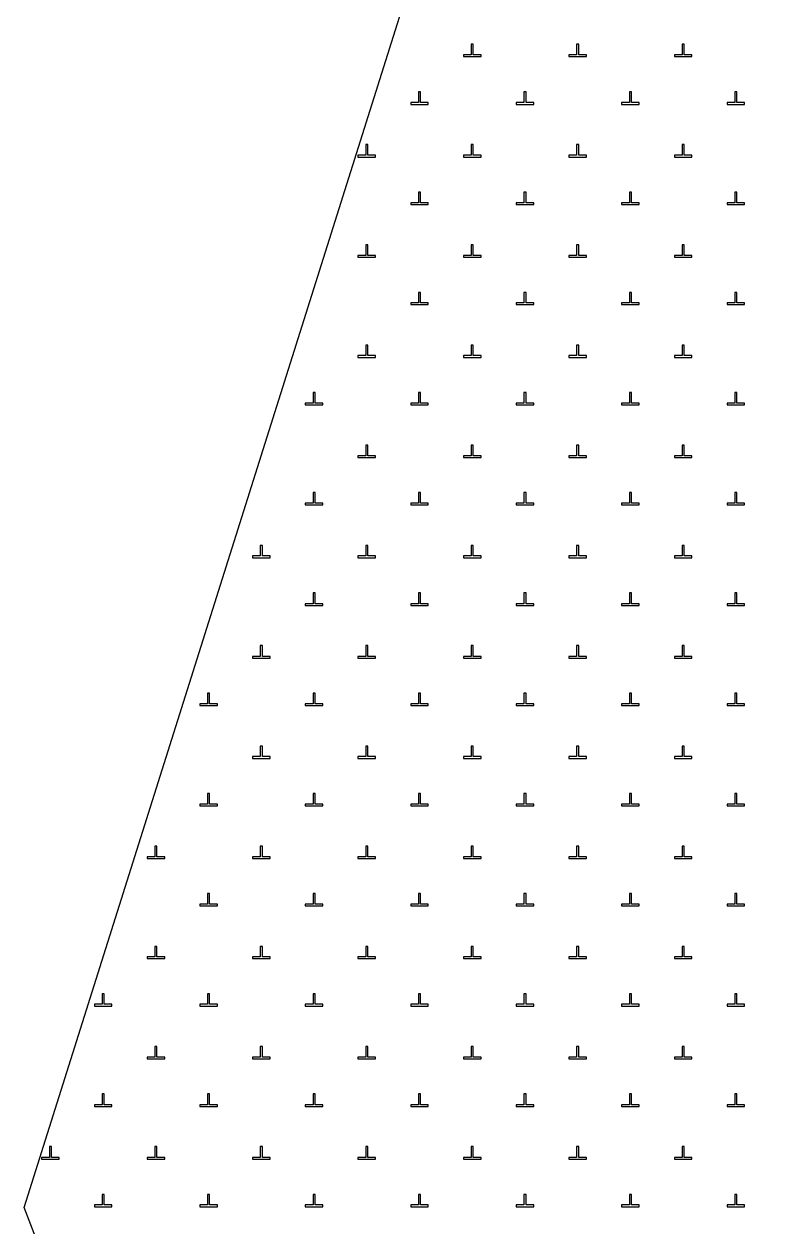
# Model space of a CAD drawing. Extents: x 550890 to 551618, y 1839259 to 1840146.
# Drawn here: x 551364.14 to 551385.22, y 1840040.93 to 1840075.16 of the extents above; entities that cross this region are included whole.
import ezdxf

# ---------------------------------------------------------------- set-up
doc = ezdxf.new("R2010")
doc.units = 0
doc.layers.add('Level 10', color=7, linetype='Continuous')
doc.layers.add('Level 19', color=7, linetype='Continuous')

msp = doc.modelspace()

# ---------------------------------------------------------------- linework, layer by layer
at = {"layer": 'Level 10'}
msp.add_lwpolyline([(551419.93, 1839941.82), (551449.31, 1839963.25), (551424.53, 1839996.55), (551383.5, 1839991.13), (551380.09, 1840000), (551364.14, 1840041.48), (551375.37, 1840077.11), (551380.41, 1840102.63)], dxfattribs=at)
at = {"layer": 'Level 19'}
for p, q in [((551376.92, 1840074.58), (551376.86, 1840074.58)), ((551376.86, 1840074.58), (551376.86, 1840074.28)), ((551376.92, 1840074.28), (551376.92, 1840074.58)), ((551379.92, 1840074.58), (551379.86, 1840074.58)), ((551379.86, 1840074.58), (551379.86, 1840074.28)), ((551379.92, 1840074.28), (551379.92, 1840074.58)), ((551382.92, 1840074.58), (551382.86, 1840074.58)), ((551382.86, 1840074.58), (551382.86, 1840074.28)), ((551382.92, 1840074.28), (551382.92, 1840074.58)), ((551376.86, 1840074.28), (551376.64, 1840074.28)), ((551376.64, 1840074.28), (551376.64, 1840074.23)), ((551376.64, 1840074.23), (551377.14, 1840074.23)), ((551377.14, 1840074.28), (551376.92, 1840074.28)), ((551377.14, 1840074.23), (551377.14, 1840074.28)), ((551379.86, 1840074.28), (551379.64, 1840074.28)), ((551379.64, 1840074.28), (551379.64, 1840074.23)), ((551379.64, 1840074.23), (551380.14, 1840074.23)), ((551380.14, 1840074.28), (551379.92, 1840074.28)), ((551380.14, 1840074.23), (551380.14, 1840074.28)), ((551382.86, 1840074.28), (551382.64, 1840074.28)), ((551382.64, 1840074.28), (551382.64, 1840074.23)), ((551382.64, 1840074.23), (551383.14, 1840074.23)), ((551383.14, 1840074.28), (551382.92, 1840074.28)), ((551383.14, 1840074.23), (551383.14, 1840074.28)), ((551375.42, 1840073.23), (551375.36, 1840073.23)), ((551375.36, 1840073.23), (551375.36, 1840072.92)), ((551375.42, 1840072.92), (551375.42, 1840073.23)), ((551378.42, 1840073.23), (551378.36, 1840073.23)), ((551378.36, 1840073.23), (551378.36, 1840072.92)), ((551378.42, 1840072.92), (551378.42, 1840073.23)), ((551381.42, 1840073.23), (551381.36, 1840073.23)), ((551381.36, 1840073.23), (551381.36, 1840072.92)), ((551381.42, 1840072.92), (551381.42, 1840073.23)), ((551384.42, 1840073.23), (551384.36, 1840073.23)), ((551384.36, 1840073.23), (551384.36, 1840072.92)), ((551384.42, 1840072.92), (551384.42, 1840073.23)), ((551375.36, 1840072.92), (551375.14, 1840072.92)), ((551375.14, 1840072.92), (551375.14, 1840072.87)), ((551375.14, 1840072.87), (551375.64, 1840072.87)), ((551375.64, 1840072.92), (551375.42, 1840072.92)), ((551375.64, 1840072.87), (551375.64, 1840072.92)), ((551378.36, 1840072.92), (551378.14, 1840072.92)), ((551378.14, 1840072.92), (551378.14, 1840072.87)), ((551378.14, 1840072.87), (551378.64, 1840072.87)), ((551378.64, 1840072.92), (551378.42, 1840072.92)), ((551378.64, 1840072.87), (551378.64, 1840072.92)), ((551381.36, 1840072.92), (551381.14, 1840072.92)), ((551381.14, 1840072.92), (551381.14, 1840072.87)), ((551381.14, 1840072.87), (551381.64, 1840072.87)), ((551381.64, 1840072.92), (551381.42, 1840072.92)), ((551381.64, 1840072.87), (551381.64, 1840072.92)), ((551384.36, 1840072.92), (551384.14, 1840072.92)), ((551384.14, 1840072.92), (551384.14, 1840072.87)), ((551384.14, 1840072.87), (551384.64, 1840072.87)), ((551384.64, 1840072.92), (551384.42, 1840072.92)), ((551384.64, 1840072.87), (551384.64, 1840072.92)), ((551373.92, 1840071.73), (551373.86, 1840071.73)), ((551373.86, 1840071.73), (551373.86, 1840071.42)), ((551373.92, 1840071.42), (551373.92, 1840071.73)), ((551376.92, 1840071.73), (551376.86, 1840071.73)), ((551376.86, 1840071.73), (551376.86, 1840071.42)), ((551376.92, 1840071.42), (551376.92, 1840071.73)), ((551379.92, 1840071.73), (551379.86, 1840071.73)), ((551379.86, 1840071.73), (551379.86, 1840071.42)), ((551379.92, 1840071.42), (551379.92, 1840071.73)), ((551382.92, 1840071.73), (551382.86, 1840071.73)), ((551382.86, 1840071.73), (551382.86, 1840071.42)), ((551382.92, 1840071.42), (551382.92, 1840071.73)), ((551373.86, 1840071.42), (551373.64, 1840071.42)), ((551373.64, 1840071.42), (551373.64, 1840071.37)), ((551373.64, 1840071.37), (551374.14, 1840071.37)), ((551374.14, 1840071.42), (551373.92, 1840071.42)), ((551374.14, 1840071.37), (551374.14, 1840071.42)), ((551376.86, 1840071.42), (551376.64, 1840071.42)), ((551376.64, 1840071.42), (551376.64, 1840071.37)), ((551376.64, 1840071.37), (551377.14, 1840071.37)), ((551377.14, 1840071.42), (551376.92, 1840071.42)), ((551377.14, 1840071.37), (551377.14, 1840071.42)), ((551379.86, 1840071.42), (551379.64, 1840071.42)), ((551379.64, 1840071.42), (551379.64, 1840071.37)), ((551379.64, 1840071.37), (551380.14, 1840071.37)), ((551380.14, 1840071.42), (551379.92, 1840071.42)), ((551380.14, 1840071.37), (551380.14, 1840071.42)), ((551382.86, 1840071.42), (551382.64, 1840071.42)), ((551382.64, 1840071.42), (551382.64, 1840071.37)), ((551382.64, 1840071.37), (551383.14, 1840071.37)), ((551383.14, 1840071.42), (551382.92, 1840071.42)), ((551383.14, 1840071.37), (551383.14, 1840071.42)), ((551375.42, 1840070.37), (551375.36, 1840070.37)), ((551375.36, 1840070.37), (551375.36, 1840070.07)), ((551375.42, 1840070.07), (551375.42, 1840070.37)), ((551378.42, 1840070.37), (551378.36, 1840070.37)), ((551378.36, 1840070.37), (551378.36, 1840070.07)), ((551378.42, 1840070.07), (551378.42, 1840070.37)), ((551381.42, 1840070.37), (551381.36, 1840070.37)), ((551381.36, 1840070.37), (551381.36, 1840070.07)), ((551381.42, 1840070.07), (551381.42, 1840070.37)), ((551384.42, 1840070.37), (551384.36, 1840070.37)), ((551384.36, 1840070.37), (551384.36, 1840070.07)), ((551384.42, 1840070.07), (551384.42, 1840070.37)), ((551375.36, 1840070.07), (551375.14, 1840070.07)), ((551375.14, 1840070.07), (551375.14, 1840070.02)), ((551375.14, 1840070.02), (551375.64, 1840070.02)), ((551375.64, 1840070.07), (551375.42, 1840070.07)), ((551375.64, 1840070.02), (551375.64, 1840070.07)), ((551378.36, 1840070.07), (551378.14, 1840070.07)), ((551378.14, 1840070.07), (551378.14, 1840070.02)), ((551378.14, 1840070.02), (551378.64, 1840070.02)), ((551378.64, 1840070.07), (551378.42, 1840070.07)), ((551378.64, 1840070.02), (551378.64, 1840070.07)), ((551381.36, 1840070.07), (551381.14, 1840070.07)), ((551381.14, 1840070.07), (551381.14, 1840070.02)), ((551381.14, 1840070.02), (551381.64, 1840070.02)), ((551381.64, 1840070.07), (551381.42, 1840070.07)), ((551381.64, 1840070.02), (551381.64, 1840070.07)), ((551384.36, 1840070.07), (551384.14, 1840070.07)), ((551384.14, 1840070.07), (551384.14, 1840070.02)), ((551384.14, 1840070.02), (551384.64, 1840070.02)), ((551384.64, 1840070.07), (551384.42, 1840070.07)), ((551384.64, 1840070.02), (551384.64, 1840070.07)), ((551373.86, 1840068.57), (551373.64, 1840068.57)), ((551373.64, 1840068.57), (551373.64, 1840068.52)), ((551373.92, 1840068.87), (551373.86, 1840068.87)), ((551373.86, 1840068.87), (551373.86, 1840068.57)), ((551373.92, 1840068.57), (551373.92, 1840068.87)), ((551374.14, 1840068.57), (551373.92, 1840068.57)), ((551374.14, 1840068.52), (551374.14, 1840068.57)), ((551376.86, 1840068.57), (551376.64, 1840068.57)), ((551376.64, 1840068.57), (551376.64, 1840068.52)), ((551376.92, 1840068.87), (551376.86, 1840068.87)), ((551376.86, 1840068.87), (551376.86, 1840068.57)), ((551376.92, 1840068.57), (551376.92, 1840068.87)), ((551377.14, 1840068.57), (551376.92, 1840068.57)), ((551377.14, 1840068.52), (551377.14, 1840068.57)), ((551379.86, 1840068.57), (551379.64, 1840068.57)), ((551379.64, 1840068.57), (551379.64, 1840068.52)), ((551379.92, 1840068.87), (551379.86, 1840068.87)), ((551379.86, 1840068.87), (551379.86, 1840068.57)), ((551379.92, 1840068.57), (551379.92, 1840068.87)), ((551380.14, 1840068.57), (551379.92, 1840068.57)), ((551380.14, 1840068.52), (551380.14, 1840068.57)), ((551382.86, 1840068.57), (551382.64, 1840068.57)), ((551382.64, 1840068.57), (551382.64, 1840068.52)), ((551382.92, 1840068.87), (551382.86, 1840068.87)), ((551382.86, 1840068.87), (551382.86, 1840068.57)), ((551382.92, 1840068.57), (551382.92, 1840068.87)), ((551383.14, 1840068.57), (551382.92, 1840068.57)), ((551383.14, 1840068.52), (551383.14, 1840068.57)), ((551373.64, 1840068.52), (551374.14, 1840068.52)), ((551376.64, 1840068.52), (551377.14, 1840068.52)), ((551379.64, 1840068.52), (551380.14, 1840068.52)), ((551382.64, 1840068.52), (551383.14, 1840068.52)), ((551375.36, 1840067.22), (551375.14, 1840067.22)), ((551375.14, 1840067.22), (551375.14, 1840067.17)), ((551375.42, 1840067.52), (551375.36, 1840067.52)), ((551375.36, 1840067.52), (551375.36, 1840067.22)), ((551375.42, 1840067.22), (551375.42, 1840067.52)), ((551375.64, 1840067.22), (551375.42, 1840067.22)), ((551375.64, 1840067.17), (551375.64, 1840067.22)), ((551378.36, 1840067.22), (551378.14, 1840067.22)), ((551378.14, 1840067.22), (551378.14, 1840067.17)), ((551378.42, 1840067.52), (551378.36, 1840067.52)), ((551378.36, 1840067.52), (551378.36, 1840067.22)), ((551378.42, 1840067.22), (551378.42, 1840067.52)), ((551378.64, 1840067.22), (551378.42, 1840067.22)), ((551378.64, 1840067.17), (551378.64, 1840067.22)), ((551381.36, 1840067.22), (551381.14, 1840067.22)), ((551381.14, 1840067.22), (551381.14, 1840067.17)), ((551381.42, 1840067.52), (551381.36, 1840067.52)), ((551381.36, 1840067.52), (551381.36, 1840067.22)), ((551381.42, 1840067.22), (551381.42, 1840067.52)), ((551381.64, 1840067.22), (551381.42, 1840067.22)), ((551381.64, 1840067.17), (551381.64, 1840067.22)), ((551384.36, 1840067.22), (551384.14, 1840067.22)), ((551384.14, 1840067.22), (551384.14, 1840067.17)), ((551384.42, 1840067.52), (551384.36, 1840067.52)), ((551384.36, 1840067.52), (551384.36, 1840067.22)), ((551384.42, 1840067.22), (551384.42, 1840067.52)), ((551384.64, 1840067.22), (551384.42, 1840067.22)), ((551384.64, 1840067.17), (551384.64, 1840067.22)), ((551375.14, 1840067.17), (551375.64, 1840067.17)), ((551378.14, 1840067.17), (551378.64, 1840067.17)), ((551381.14, 1840067.17), (551381.64, 1840067.17)), ((551384.14, 1840067.17), (551384.64, 1840067.17)), ((551373.92, 1840066.02), (551373.86, 1840066.02)), ((551373.86, 1840066.02), (551373.86, 1840065.72)), ((551373.92, 1840065.72), (551373.92, 1840066.02)), ((551376.92, 1840066.02), (551376.86, 1840066.02)), ((551376.86, 1840066.02), (551376.86, 1840065.72)), ((551376.92, 1840065.72), (551376.92, 1840066.02)), ((551379.92, 1840066.02), (551379.86, 1840066.02)), ((551379.86, 1840066.02), (551379.86, 1840065.72)), ((551379.92, 1840065.72), (551379.92, 1840066.02)), ((551382.92, 1840066.02), (551382.86, 1840066.02)), ((551382.86, 1840066.02), (551382.86, 1840065.72)), ((551382.92, 1840065.72), (551382.92, 1840066.02)), ((551373.86, 1840065.72), (551373.64, 1840065.72)), ((551373.64, 1840065.72), (551373.64, 1840065.67)), ((551373.64, 1840065.67), (551374.14, 1840065.67)), ((551374.14, 1840065.72), (551373.92, 1840065.72)), ((551374.14, 1840065.67), (551374.14, 1840065.72)), ((551376.86, 1840065.72), (551376.64, 1840065.72)), ((551376.64, 1840065.72), (551376.64, 1840065.67)), ((551376.64, 1840065.67), (551377.14, 1840065.67)), ((551377.14, 1840065.72), (551376.92, 1840065.72)), ((551377.14, 1840065.67), (551377.14, 1840065.72)), ((551379.86, 1840065.72), (551379.64, 1840065.72)), ((551379.64, 1840065.72), (551379.64, 1840065.67)), ((551379.64, 1840065.67), (551380.14, 1840065.67)), ((551380.14, 1840065.72), (551379.92, 1840065.72)), ((551380.14, 1840065.67), (551380.14, 1840065.72)), ((551382.86, 1840065.72), (551382.64, 1840065.72)), ((551382.64, 1840065.72), (551382.64, 1840065.67)), ((551382.64, 1840065.67), (551383.14, 1840065.67)), ((551383.14, 1840065.72), (551382.92, 1840065.72)), ((551383.14, 1840065.67), (551383.14, 1840065.72)), ((551372.42, 1840064.67), (551372.36, 1840064.67)), ((551372.36, 1840064.67), (551372.36, 1840064.37)), ((551372.42, 1840064.37), (551372.42, 1840064.67)), ((551375.42, 1840064.67), (551375.36, 1840064.67)), ((551375.36, 1840064.67), (551375.36, 1840064.37)), ((551375.42, 1840064.37), (551375.42, 1840064.67)), ((551378.42, 1840064.67), (551378.36, 1840064.67)), ((551378.36, 1840064.67), (551378.36, 1840064.37)), ((551378.42, 1840064.37), (551378.42, 1840064.67)), ((551381.42, 1840064.67), (551381.36, 1840064.67)), ((551381.36, 1840064.67), (551381.36, 1840064.37)), ((551381.42, 1840064.37), (551381.42, 1840064.67)), ((551384.42, 1840064.67), (551384.36, 1840064.67)), ((551384.36, 1840064.67), (551384.36, 1840064.37)), ((551384.42, 1840064.37), (551384.42, 1840064.67)), ((551372.36, 1840064.37), (551372.14, 1840064.37)), ((551372.14, 1840064.37), (551372.14, 1840064.32)), ((551372.14, 1840064.32), (551372.64, 1840064.32)), ((551372.64, 1840064.37), (551372.42, 1840064.37)), ((551372.64, 1840064.32), (551372.64, 1840064.37)), ((551375.36, 1840064.37), (551375.14, 1840064.37)), ((551375.14, 1840064.37), (551375.14, 1840064.32)), ((551375.14, 1840064.32), (551375.64, 1840064.32)), ((551375.64, 1840064.37), (551375.42, 1840064.37)), ((551375.64, 1840064.32), (551375.64, 1840064.37)), ((551378.36, 1840064.37), (551378.14, 1840064.37)), ((551378.14, 1840064.37), (551378.14, 1840064.32)), ((551378.14, 1840064.32), (551378.64, 1840064.32)), ((551378.64, 1840064.37), (551378.42, 1840064.37)), ((551378.64, 1840064.32), (551378.64, 1840064.37)), ((551381.36, 1840064.37), (551381.14, 1840064.37)), ((551381.14, 1840064.37), (551381.14, 1840064.32)), ((551381.14, 1840064.32), (551381.64, 1840064.32)), ((551381.64, 1840064.37), (551381.42, 1840064.37)), ((551381.64, 1840064.32), (551381.64, 1840064.37)), ((551384.36, 1840064.37), (551384.14, 1840064.37)), ((551384.14, 1840064.37), (551384.14, 1840064.32)), ((551384.14, 1840064.32), (551384.64, 1840064.32)), ((551384.64, 1840064.37), (551384.42, 1840064.37)), ((551384.64, 1840064.32), (551384.64, 1840064.37)), ((551373.92, 1840063.17), (551373.86, 1840063.17)), ((551373.86, 1840063.17), (551373.86, 1840062.87)), ((551373.92, 1840062.87), (551373.92, 1840063.17)), ((551376.92, 1840063.17), (551376.86, 1840063.17)), ((551376.86, 1840063.17), (551376.86, 1840062.87)), ((551376.92, 1840062.87), (551376.92, 1840063.17)), ((551379.92, 1840063.17), (551379.86, 1840063.17)), ((551379.86, 1840063.17), (551379.86, 1840062.87)), ((551379.92, 1840062.87), (551379.92, 1840063.17)), ((551382.92, 1840063.17), (551382.86, 1840063.17)), ((551382.86, 1840063.17), (551382.86, 1840062.87)), ((551382.92, 1840062.87), (551382.92, 1840063.17)), ((551373.86, 1840062.87), (551373.64, 1840062.87)), ((551373.64, 1840062.87), (551373.64, 1840062.82)), ((551373.64, 1840062.82), (551374.14, 1840062.82)), ((551374.14, 1840062.87), (551373.92, 1840062.87)), ((551374.14, 1840062.82), (551374.14, 1840062.87)), ((551376.86, 1840062.87), (551376.64, 1840062.87)), ((551376.64, 1840062.87), (551376.64, 1840062.82)), ((551376.64, 1840062.82), (551377.14, 1840062.82)), ((551377.14, 1840062.87), (551376.92, 1840062.87)), ((551377.14, 1840062.82), (551377.14, 1840062.87)), ((551379.86, 1840062.87), (551379.64, 1840062.87)), ((551379.64, 1840062.87), (551379.64, 1840062.82)), ((551379.64, 1840062.82), (551380.14, 1840062.82)), ((551380.14, 1840062.87), (551379.92, 1840062.87)), ((551380.14, 1840062.82), (551380.14, 1840062.87)), ((551382.86, 1840062.87), (551382.64, 1840062.87)), ((551382.64, 1840062.87), (551382.64, 1840062.82)), ((551382.64, 1840062.82), (551383.14, 1840062.82)), ((551383.14, 1840062.87), (551382.92, 1840062.87)), ((551383.14, 1840062.82), (551383.14, 1840062.87)), ((551372.42, 1840061.82), (551372.36, 1840061.82)), ((551372.36, 1840061.82), (551372.36, 1840061.52)), ((551372.42, 1840061.52), (551372.42, 1840061.82)), ((551375.42, 1840061.82), (551375.36, 1840061.82)), ((551375.36, 1840061.82), (551375.36, 1840061.52)), ((551375.42, 1840061.52), (551375.42, 1840061.82)), ((551378.42, 1840061.82), (551378.36, 1840061.82)), ((551378.36, 1840061.82), (551378.36, 1840061.52)), ((551378.42, 1840061.52), (551378.42, 1840061.82)), ((551381.42, 1840061.82), (551381.36, 1840061.82)), ((551381.36, 1840061.82), (551381.36, 1840061.52)), ((551381.42, 1840061.52), (551381.42, 1840061.82)), ((551384.42, 1840061.82), (551384.36, 1840061.82)), ((551384.36, 1840061.82), (551384.36, 1840061.52)), ((551384.42, 1840061.52), (551384.42, 1840061.82)), ((551372.36, 1840061.52), (551372.14, 1840061.52)), ((551372.14, 1840061.52), (551372.14, 1840061.47)), ((551372.14, 1840061.47), (551372.64, 1840061.47)), ((551372.64, 1840061.52), (551372.42, 1840061.52)), ((551372.64, 1840061.47), (551372.64, 1840061.52)), ((551375.36, 1840061.52), (551375.14, 1840061.52)), ((551375.14, 1840061.52), (551375.14, 1840061.47)), ((551375.14, 1840061.47), (551375.64, 1840061.47)), ((551375.64, 1840061.52), (551375.42, 1840061.52)), ((551375.64, 1840061.47), (551375.64, 1840061.52)), ((551378.36, 1840061.52), (551378.14, 1840061.52)), ((551378.14, 1840061.52), (551378.14, 1840061.47)), ((551378.14, 1840061.47), (551378.64, 1840061.47)), ((551378.64, 1840061.52), (551378.42, 1840061.52)), ((551378.64, 1840061.47), (551378.64, 1840061.52)), ((551381.36, 1840061.52), (551381.14, 1840061.52)), ((551381.14, 1840061.52), (551381.14, 1840061.47)), ((551381.14, 1840061.47), (551381.64, 1840061.47)), ((551381.64, 1840061.52), (551381.42, 1840061.52)), ((551381.64, 1840061.47), (551381.64, 1840061.52)), ((551384.36, 1840061.52), (551384.14, 1840061.52)), ((551384.14, 1840061.52), (551384.14, 1840061.47)), ((551384.14, 1840061.47), (551384.64, 1840061.47)), ((551384.64, 1840061.52), (551384.42, 1840061.52)), ((551384.64, 1840061.47), (551384.64, 1840061.52)), ((551370.86, 1840060.02), (551370.64, 1840060.02)), ((551370.64, 1840060.02), (551370.64, 1840059.97)), ((551370.92, 1840060.32), (551370.86, 1840060.32)), ((551370.86, 1840060.32), (551370.86, 1840060.02)), ((551370.92, 1840060.02), (551370.92, 1840060.32)), ((551371.14, 1840060.02), (551370.92, 1840060.02)), ((551371.14, 1840059.97), (551371.14, 1840060.02)), ((551373.86, 1840060.02), (551373.64, 1840060.02)), ((551373.64, 1840060.02), (551373.64, 1840059.97)), ((551373.92, 1840060.32), (551373.86, 1840060.32)), ((551373.86, 1840060.32), (551373.86, 1840060.02)), ((551373.92, 1840060.02), (551373.92, 1840060.32)), ((551374.14, 1840060.02), (551373.92, 1840060.02)), ((551374.14, 1840059.97), (551374.14, 1840060.02)), ((551376.86, 1840060.02), (551376.64, 1840060.02)), ((551376.64, 1840060.02), (551376.64, 1840059.97)), ((551376.92, 1840060.32), (551376.86, 1840060.32)), ((551376.86, 1840060.32), (551376.86, 1840060.02)), ((551376.92, 1840060.02), (551376.92, 1840060.32)), ((551377.14, 1840060.02), (551376.92, 1840060.02)), ((551377.14, 1840059.97), (551377.14, 1840060.02)), ((551379.86, 1840060.02), (551379.64, 1840060.02)), ((551379.64, 1840060.02), (551379.64, 1840059.97)), ((551379.92, 1840060.32), (551379.86, 1840060.32)), ((551379.86, 1840060.32), (551379.86, 1840060.02)), ((551379.92, 1840060.02), (551379.92, 1840060.32)), ((551380.14, 1840060.02), (551379.92, 1840060.02)), ((551380.14, 1840059.97), (551380.14, 1840060.02)), ((551382.86, 1840060.02), (551382.64, 1840060.02)), ((551382.64, 1840060.02), (551382.64, 1840059.97)), ((551382.92, 1840060.32), (551382.86, 1840060.32)), ((551382.86, 1840060.32), (551382.86, 1840060.02)), ((551382.92, 1840060.02), (551382.92, 1840060.32)), ((551383.14, 1840060.02), (551382.92, 1840060.02)), ((551383.14, 1840059.97), (551383.14, 1840060.02)), ((551370.64, 1840059.97), (551371.14, 1840059.97)), ((551373.64, 1840059.97), (551374.14, 1840059.97)), ((551376.64, 1840059.97), (551377.14, 1840059.97)), ((551379.64, 1840059.97), (551380.14, 1840059.97)), ((551382.64, 1840059.97), (551383.14, 1840059.97)), ((551372.36, 1840058.66), (551372.14, 1840058.66)), ((551372.14, 1840058.66), (551372.14, 1840058.61)), ((551372.42, 1840058.97), (551372.36, 1840058.97)), ((551372.36, 1840058.97), (551372.36, 1840058.66)), ((551372.42, 1840058.66), (551372.42, 1840058.97)), ((551372.64, 1840058.66), (551372.42, 1840058.66)), ((551372.64, 1840058.61), (551372.64, 1840058.66)), ((551375.36, 1840058.66), (551375.14, 1840058.66)), ((551375.14, 1840058.66), (551375.14, 1840058.61)), ((551375.42, 1840058.97), (551375.36, 1840058.97)), ((551375.36, 1840058.97), (551375.36, 1840058.66)), ((551375.42, 1840058.66), (551375.42, 1840058.97)), ((551375.64, 1840058.66), (551375.42, 1840058.66)), ((551375.64, 1840058.61), (551375.64, 1840058.66)), ((551378.36, 1840058.66), (551378.14, 1840058.66)), ((551378.14, 1840058.66), (551378.14, 1840058.61)), ((551378.42, 1840058.97), (551378.36, 1840058.97)), ((551378.36, 1840058.97), (551378.36, 1840058.66)), ((551378.42, 1840058.66), (551378.42, 1840058.97)), ((551378.64, 1840058.66), (551378.42, 1840058.66)), ((551378.64, 1840058.61), (551378.64, 1840058.66)), ((551381.36, 1840058.66), (551381.14, 1840058.66)), ((551381.14, 1840058.66), (551381.14, 1840058.61)), ((551381.42, 1840058.97), (551381.36, 1840058.97)), ((551381.36, 1840058.97), (551381.36, 1840058.66)), ((551381.42, 1840058.66), (551381.42, 1840058.97)), ((551381.64, 1840058.66), (551381.42, 1840058.66)), ((551381.64, 1840058.61), (551381.64, 1840058.66)), ((551384.36, 1840058.66), (551384.14, 1840058.66)), ((551384.14, 1840058.66), (551384.14, 1840058.61)), ((551384.42, 1840058.97), (551384.36, 1840058.97)), ((551384.36, 1840058.97), (551384.36, 1840058.66)), ((551384.42, 1840058.66), (551384.42, 1840058.97)), ((551384.64, 1840058.66), (551384.42, 1840058.66)), ((551384.64, 1840058.61), (551384.64, 1840058.66)), ((551372.14, 1840058.61), (551372.64, 1840058.61)), ((551375.14, 1840058.61), (551375.64, 1840058.61)), ((551378.14, 1840058.61), (551378.64, 1840058.61)), ((551381.14, 1840058.61), (551381.64, 1840058.61)), ((551384.14, 1840058.61), (551384.64, 1840058.61)), ((551370.92, 1840057.47), (551370.86, 1840057.47)), ((551370.86, 1840057.47), (551370.86, 1840057.16)), ((551370.92, 1840057.16), (551370.92, 1840057.47)), ((551373.92, 1840057.47), (551373.86, 1840057.47)), ((551373.86, 1840057.47), (551373.86, 1840057.16)), ((551373.92, 1840057.16), (551373.92, 1840057.47)), ((551376.92, 1840057.47), (551376.86, 1840057.47)), ((551376.86, 1840057.47), (551376.86, 1840057.16)), ((551376.92, 1840057.16), (551376.92, 1840057.47)), ((551379.92, 1840057.47), (551379.86, 1840057.47)), ((551379.86, 1840057.47), (551379.86, 1840057.16)), ((551379.92, 1840057.16), (551379.92, 1840057.47)), ((551382.92, 1840057.47), (551382.86, 1840057.47)), ((551382.86, 1840057.47), (551382.86, 1840057.16)), ((551382.92, 1840057.16), (551382.92, 1840057.47)), ((551370.86, 1840057.16), (551370.64, 1840057.16)), ((551370.64, 1840057.16), (551370.64, 1840057.11)), ((551370.64, 1840057.11), (551371.14, 1840057.11)), ((551371.14, 1840057.16), (551370.92, 1840057.16)), ((551371.14, 1840057.11), (551371.14, 1840057.16)), ((551373.86, 1840057.16), (551373.64, 1840057.16)), ((551373.64, 1840057.16), (551373.64, 1840057.11)), ((551373.64, 1840057.11), (551374.14, 1840057.11)), ((551374.14, 1840057.16), (551373.92, 1840057.16)), ((551374.14, 1840057.11), (551374.14, 1840057.16)), ((551376.86, 1840057.16), (551376.64, 1840057.16)), ((551376.64, 1840057.16), (551376.64, 1840057.11)), ((551376.64, 1840057.11), (551377.14, 1840057.11)), ((551377.14, 1840057.16), (551376.92, 1840057.16)), ((551377.14, 1840057.11), (551377.14, 1840057.16)), ((551379.86, 1840057.16), (551379.64, 1840057.16)), ((551379.64, 1840057.16), (551379.64, 1840057.11)), ((551379.64, 1840057.11), (551380.14, 1840057.11)), ((551380.14, 1840057.16), (551379.92, 1840057.16)), ((551380.14, 1840057.11), (551380.14, 1840057.16)), ((551382.86, 1840057.16), (551382.64, 1840057.16)), ((551382.64, 1840057.16), (551382.64, 1840057.11)), ((551382.64, 1840057.11), (551383.14, 1840057.11)), ((551383.14, 1840057.16), (551382.92, 1840057.16)), ((551383.14, 1840057.11), (551383.14, 1840057.16)), ((551369.42, 1840056.11), (551369.36, 1840056.11)), ((551369.36, 1840056.11), (551369.36, 1840055.81)), ((551369.42, 1840055.81), (551369.42, 1840056.11)), ((551372.42, 1840056.11), (551372.36, 1840056.11)), ((551372.36, 1840056.11), (551372.36, 1840055.81)), ((551372.42, 1840055.81), (551372.42, 1840056.11)), ((551375.42, 1840056.11), (551375.36, 1840056.11)), ((551375.36, 1840056.11), (551375.36, 1840055.81)), ((551375.42, 1840055.81), (551375.42, 1840056.11)), ((551378.42, 1840056.11), (551378.36, 1840056.11)), ((551378.36, 1840056.11), (551378.36, 1840055.81)), ((551378.42, 1840055.81), (551378.42, 1840056.11)), ((551381.42, 1840056.11), (551381.36, 1840056.11)), ((551381.36, 1840056.11), (551381.36, 1840055.81)), ((551381.42, 1840055.81), (551381.42, 1840056.11)), ((551384.42, 1840056.11), (551384.36, 1840056.11)), ((551384.36, 1840056.11), (551384.36, 1840055.81)), ((551384.42, 1840055.81), (551384.42, 1840056.11)), ((551369.36, 1840055.81), (551369.14, 1840055.81)), ((551369.14, 1840055.81), (551369.14, 1840055.76)), ((551369.14, 1840055.76), (551369.64, 1840055.76)), ((551369.64, 1840055.81), (551369.42, 1840055.81)), ((551369.64, 1840055.76), (551369.64, 1840055.81)), ((551372.36, 1840055.81), (551372.14, 1840055.81)), ((551372.14, 1840055.81), (551372.14, 1840055.76)), ((551372.14, 1840055.76), (551372.64, 1840055.76)), ((551372.64, 1840055.81), (551372.42, 1840055.81)), ((551372.64, 1840055.76), (551372.64, 1840055.81)), ((551375.36, 1840055.81), (551375.14, 1840055.81)), ((551375.14, 1840055.81), (551375.14, 1840055.76)), ((551375.14, 1840055.76), (551375.64, 1840055.76)), ((551375.64, 1840055.81), (551375.42, 1840055.81)), ((551375.64, 1840055.76), (551375.64, 1840055.81)), ((551378.36, 1840055.81), (551378.14, 1840055.81)), ((551378.14, 1840055.81), (551378.14, 1840055.76)), ((551378.14, 1840055.76), (551378.64, 1840055.76)), ((551378.64, 1840055.81), (551378.42, 1840055.81)), ((551378.64, 1840055.76), (551378.64, 1840055.81)), ((551381.36, 1840055.81), (551381.14, 1840055.81)), ((551381.14, 1840055.81), (551381.14, 1840055.76)), ((551381.14, 1840055.76), (551381.64, 1840055.76)), ((551381.64, 1840055.81), (551381.42, 1840055.81)), ((551381.64, 1840055.76), (551381.64, 1840055.81)), ((551384.36, 1840055.81), (551384.14, 1840055.81)), ((551384.14, 1840055.81), (551384.14, 1840055.76)), ((551384.14, 1840055.76), (551384.64, 1840055.76)), ((551384.64, 1840055.81), (551384.42, 1840055.81)), ((551384.64, 1840055.76), (551384.64, 1840055.81)), ((551370.92, 1840054.61), (551370.86, 1840054.61)), ((551370.86, 1840054.61), (551370.86, 1840054.31)), ((551370.92, 1840054.31), (551370.92, 1840054.61)), ((551373.92, 1840054.61), (551373.86, 1840054.61)), ((551373.86, 1840054.61), (551373.86, 1840054.31)), ((551373.92, 1840054.31), (551373.92, 1840054.61)), ((551376.92, 1840054.61), (551376.86, 1840054.61)), ((551376.86, 1840054.61), (551376.86, 1840054.31)), ((551376.92, 1840054.31), (551376.92, 1840054.61)), ((551379.92, 1840054.61), (551379.86, 1840054.61)), ((551379.86, 1840054.61), (551379.86, 1840054.31)), ((551379.92, 1840054.31), (551379.92, 1840054.61)), ((551382.92, 1840054.61), (551382.86, 1840054.61)), ((551382.86, 1840054.61), (551382.86, 1840054.31)), ((551382.92, 1840054.31), (551382.92, 1840054.61)), ((551370.86, 1840054.31), (551370.64, 1840054.31)), ((551370.64, 1840054.31), (551370.64, 1840054.26)), ((551370.64, 1840054.26), (551371.14, 1840054.26)), ((551371.14, 1840054.31), (551370.92, 1840054.31)), ((551371.14, 1840054.26), (551371.14, 1840054.31)), ((551373.86, 1840054.31), (551373.64, 1840054.31)), ((551373.64, 1840054.31), (551373.64, 1840054.26)), ((551373.64, 1840054.26), (551374.14, 1840054.26)), ((551374.14, 1840054.31), (551373.92, 1840054.31)), ((551374.14, 1840054.26), (551374.14, 1840054.31)), ((551376.86, 1840054.31), (551376.64, 1840054.31)), ((551376.64, 1840054.31), (551376.64, 1840054.26)), ((551376.64, 1840054.26), (551377.14, 1840054.26)), ((551377.14, 1840054.31), (551376.92, 1840054.31)), ((551377.14, 1840054.26), (551377.14, 1840054.31)), ((551379.86, 1840054.31), (551379.64, 1840054.31)), ((551379.64, 1840054.31), (551379.64, 1840054.26)), ((551379.64, 1840054.26), (551380.14, 1840054.26)), ((551380.14, 1840054.31), (551379.92, 1840054.31)), ((551380.14, 1840054.26), (551380.14, 1840054.31)), ((551382.86, 1840054.31), (551382.64, 1840054.31)), ((551382.64, 1840054.31), (551382.64, 1840054.26)), ((551382.64, 1840054.26), (551383.14, 1840054.26)), ((551383.14, 1840054.31), (551382.92, 1840054.31)), ((551383.14, 1840054.26), (551383.14, 1840054.31)), ((551369.42, 1840053.26), (551369.36, 1840053.26)), ((551369.36, 1840053.26), (551369.36, 1840052.96)), ((551369.42, 1840052.96), (551369.42, 1840053.26)), ((551372.42, 1840053.26), (551372.36, 1840053.26)), ((551372.36, 1840053.26), (551372.36, 1840052.96)), ((551372.42, 1840052.96), (551372.42, 1840053.26)), ((551375.42, 1840053.26), (551375.36, 1840053.26)), ((551375.36, 1840053.26), (551375.36, 1840052.96)), ((551375.42, 1840052.96), (551375.42, 1840053.26)), ((551378.42, 1840053.26), (551378.36, 1840053.26)), ((551378.36, 1840053.26), (551378.36, 1840052.96)), ((551378.42, 1840052.96), (551378.42, 1840053.26)), ((551381.42, 1840053.26), (551381.36, 1840053.26)), ((551381.36, 1840053.26), (551381.36, 1840052.96)), ((551381.42, 1840052.96), (551381.42, 1840053.26)), ((551384.42, 1840053.26), (551384.36, 1840053.26)), ((551384.36, 1840053.26), (551384.36, 1840052.96)), ((551384.42, 1840052.96), (551384.42, 1840053.26)), ((551369.36, 1840052.96), (551369.14, 1840052.96)), ((551369.14, 1840052.96), (551369.14, 1840052.91)), ((551369.14, 1840052.91), (551369.64, 1840052.91)), ((551369.64, 1840052.96), (551369.42, 1840052.96)), ((551369.64, 1840052.91), (551369.64, 1840052.96)), ((551372.36, 1840052.96), (551372.14, 1840052.96)), ((551372.14, 1840052.96), (551372.14, 1840052.91)), ((551372.14, 1840052.91), (551372.64, 1840052.91)), ((551372.64, 1840052.96), (551372.42, 1840052.96)), ((551372.64, 1840052.91), (551372.64, 1840052.96)), ((551375.36, 1840052.96), (551375.14, 1840052.96)), ((551375.14, 1840052.96), (551375.14, 1840052.91)), ((551375.14, 1840052.91), (551375.64, 1840052.91)), ((551375.64, 1840052.96), (551375.42, 1840052.96)), ((551375.64, 1840052.91), (551375.64, 1840052.96)), ((551378.36, 1840052.96), (551378.14, 1840052.96)), ((551378.14, 1840052.96), (551378.14, 1840052.91)), ((551378.14, 1840052.91), (551378.64, 1840052.91)), ((551378.64, 1840052.96), (551378.42, 1840052.96)), ((551378.64, 1840052.91), (551378.64, 1840052.96)), ((551381.36, 1840052.96), (551381.14, 1840052.96)), ((551381.14, 1840052.96), (551381.14, 1840052.91)), ((551381.14, 1840052.91), (551381.64, 1840052.91)), ((551381.64, 1840052.96), (551381.42, 1840052.96)), ((551381.64, 1840052.91), (551381.64, 1840052.96)), ((551384.36, 1840052.96), (551384.14, 1840052.96)), ((551384.14, 1840052.96), (551384.14, 1840052.91)), ((551384.14, 1840052.91), (551384.64, 1840052.91)), ((551384.64, 1840052.96), (551384.42, 1840052.96)), ((551384.64, 1840052.91), (551384.64, 1840052.96)), ((551367.86, 1840051.46), (551367.64, 1840051.46)), ((551367.64, 1840051.46), (551367.64, 1840051.41)), ((551367.92, 1840051.76), (551367.86, 1840051.76)), ((551367.86, 1840051.76), (551367.86, 1840051.46)), ((551367.92, 1840051.46), (551367.92, 1840051.76)), ((551368.14, 1840051.46), (551367.92, 1840051.46)), ((551368.14, 1840051.41), (551368.14, 1840051.46)), ((551370.86, 1840051.46), (551370.64, 1840051.46)), ((551370.64, 1840051.46), (551370.64, 1840051.41)), ((551370.92, 1840051.76), (551370.86, 1840051.76)), ((551370.86, 1840051.76), (551370.86, 1840051.46)), ((551370.92, 1840051.46), (551370.92, 1840051.76)), ((551371.14, 1840051.46), (551370.92, 1840051.46)), ((551371.14, 1840051.41), (551371.14, 1840051.46)), ((551373.86, 1840051.46), (551373.64, 1840051.46)), ((551373.64, 1840051.46), (551373.64, 1840051.41)), ((551373.92, 1840051.76), (551373.86, 1840051.76)), ((551373.86, 1840051.76), (551373.86, 1840051.46)), ((551373.92, 1840051.46), (551373.92, 1840051.76)), ((551374.14, 1840051.46), (551373.92, 1840051.46)), ((551374.14, 1840051.41), (551374.14, 1840051.46)), ((551376.86, 1840051.46), (551376.64, 1840051.46)), ((551376.64, 1840051.46), (551376.64, 1840051.41)), ((551376.92, 1840051.76), (551376.86, 1840051.76)), ((551376.86, 1840051.76), (551376.86, 1840051.46)), ((551376.92, 1840051.46), (551376.92, 1840051.76)), ((551377.14, 1840051.46), (551376.92, 1840051.46)), ((551377.14, 1840051.41), (551377.14, 1840051.46)), ((551379.86, 1840051.46), (551379.64, 1840051.46)), ((551379.64, 1840051.46), (551379.64, 1840051.41)), ((551379.92, 1840051.76), (551379.86, 1840051.76)), ((551379.86, 1840051.76), (551379.86, 1840051.46)), ((551379.92, 1840051.46), (551379.92, 1840051.76)), ((551380.14, 1840051.46), (551379.92, 1840051.46)), ((551380.14, 1840051.41), (551380.14, 1840051.46)), ((551382.86, 1840051.46), (551382.64, 1840051.46)), ((551382.64, 1840051.46), (551382.64, 1840051.41)), ((551382.92, 1840051.76), (551382.86, 1840051.76)), ((551382.86, 1840051.76), (551382.86, 1840051.46)), ((551382.92, 1840051.46), (551382.92, 1840051.76)), ((551383.14, 1840051.46), (551382.92, 1840051.46)), ((551383.14, 1840051.41), (551383.14, 1840051.46)), ((551367.64, 1840051.41), (551368.14, 1840051.41)), ((551370.64, 1840051.41), (551371.14, 1840051.41)), ((551373.64, 1840051.41), (551374.14, 1840051.41)), ((551376.64, 1840051.41), (551377.14, 1840051.41)), ((551379.64, 1840051.41), (551380.14, 1840051.41)), ((551382.64, 1840051.41), (551383.14, 1840051.41)), ((551369.36, 1840050.11), (551369.14, 1840050.11)), ((551369.14, 1840050.11), (551369.14, 1840050.06)), ((551369.42, 1840050.41), (551369.36, 1840050.41)), ((551369.36, 1840050.41), (551369.36, 1840050.11)), ((551369.42, 1840050.11), (551369.42, 1840050.41)), ((551369.64, 1840050.11), (551369.42, 1840050.11)), ((551369.64, 1840050.06), (551369.64, 1840050.11)), ((551372.36, 1840050.11), (551372.14, 1840050.11)), ((551372.14, 1840050.11), (551372.14, 1840050.06)), ((551372.42, 1840050.41), (551372.36, 1840050.41)), ((551372.36, 1840050.41), (551372.36, 1840050.11)), ((551372.42, 1840050.11), (551372.42, 1840050.41)), ((551372.64, 1840050.11), (551372.42, 1840050.11)), ((551372.64, 1840050.06), (551372.64, 1840050.11)), ((551375.36, 1840050.11), (551375.14, 1840050.11)), ((551375.14, 1840050.11), (551375.14, 1840050.06)), ((551375.42, 1840050.41), (551375.36, 1840050.41)), ((551375.36, 1840050.41), (551375.36, 1840050.11)), ((551375.42, 1840050.11), (551375.42, 1840050.41)), ((551375.64, 1840050.11), (551375.42, 1840050.11)), ((551375.64, 1840050.06), (551375.64, 1840050.11)), ((551378.36, 1840050.11), (551378.14, 1840050.11)), ((551378.14, 1840050.11), (551378.14, 1840050.06)), ((551378.42, 1840050.41), (551378.36, 1840050.41)), ((551378.36, 1840050.41), (551378.36, 1840050.11)), ((551378.42, 1840050.11), (551378.42, 1840050.41)), ((551378.64, 1840050.11), (551378.42, 1840050.11)), ((551378.64, 1840050.06), (551378.64, 1840050.11)), ((551381.36, 1840050.11), (551381.14, 1840050.11)), ((551381.14, 1840050.11), (551381.14, 1840050.06)), ((551381.42, 1840050.41), (551381.36, 1840050.41)), ((551381.36, 1840050.41), (551381.36, 1840050.11)), ((551381.42, 1840050.11), (551381.42, 1840050.41)), ((551381.64, 1840050.11), (551381.42, 1840050.11)), ((551381.64, 1840050.06), (551381.64, 1840050.11)), ((551384.36, 1840050.11), (551384.14, 1840050.11)), ((551384.14, 1840050.11), (551384.14, 1840050.06)), ((551384.42, 1840050.41), (551384.36, 1840050.41)), ((551384.36, 1840050.41), (551384.36, 1840050.11)), ((551384.42, 1840050.11), (551384.42, 1840050.41)), ((551384.64, 1840050.11), (551384.42, 1840050.11)), ((551384.64, 1840050.06), (551384.64, 1840050.11)), ((551369.14, 1840050.06), (551369.64, 1840050.06)), ((551372.14, 1840050.06), (551372.64, 1840050.06)), ((551375.14, 1840050.06), (551375.64, 1840050.06)), ((551378.14, 1840050.06), (551378.64, 1840050.06)), ((551381.14, 1840050.06), (551381.64, 1840050.06)), ((551384.14, 1840050.06), (551384.64, 1840050.06)), ((551367.92, 1840048.91), (551367.86, 1840048.91)), ((551367.86, 1840048.91), (551367.86, 1840048.61)), ((551367.92, 1840048.61), (551367.92, 1840048.91)), ((551370.92, 1840048.91), (551370.86, 1840048.91)), ((551370.86, 1840048.91), (551370.86, 1840048.61)), ((551370.92, 1840048.61), (551370.92, 1840048.91)), ((551373.92, 1840048.91), (551373.86, 1840048.91)), ((551373.86, 1840048.91), (551373.86, 1840048.61)), ((551373.92, 1840048.61), (551373.92, 1840048.91)), ((551376.92, 1840048.91), (551376.86, 1840048.91)), ((551376.86, 1840048.91), (551376.86, 1840048.61)), ((551376.92, 1840048.61), (551376.92, 1840048.91)), ((551379.92, 1840048.91), (551379.86, 1840048.91)), ((551379.86, 1840048.91), (551379.86, 1840048.61)), ((551379.92, 1840048.61), (551379.92, 1840048.91)), ((551382.92, 1840048.91), (551382.86, 1840048.91)), ((551382.86, 1840048.91), (551382.86, 1840048.61)), ((551382.92, 1840048.61), (551382.92, 1840048.91)), ((551367.86, 1840048.61), (551367.64, 1840048.61)), ((551367.64, 1840048.61), (551367.64, 1840048.56)), ((551367.64, 1840048.56), (551368.14, 1840048.56)), ((551368.14, 1840048.61), (551367.92, 1840048.61)), ((551368.14, 1840048.56), (551368.14, 1840048.61)), ((551370.86, 1840048.61), (551370.64, 1840048.61)), ((551370.64, 1840048.61), (551370.64, 1840048.56)), ((551370.64, 1840048.56), (551371.14, 1840048.56)), ((551371.14, 1840048.61), (551370.92, 1840048.61)), ((551371.14, 1840048.56), (551371.14, 1840048.61)), ((551373.86, 1840048.61), (551373.64, 1840048.61)), ((551373.64, 1840048.61), (551373.64, 1840048.56)), ((551373.64, 1840048.56), (551374.14, 1840048.56)), ((551374.14, 1840048.61), (551373.92, 1840048.61)), ((551374.14, 1840048.56), (551374.14, 1840048.61)), ((551376.86, 1840048.61), (551376.64, 1840048.61)), ((551376.64, 1840048.61), (551376.64, 1840048.56)), ((551376.64, 1840048.56), (551377.14, 1840048.56)), ((551377.14, 1840048.61), (551376.92, 1840048.61)), ((551377.14, 1840048.56), (551377.14, 1840048.61)), ((551379.86, 1840048.61), (551379.64, 1840048.61)), ((551379.64, 1840048.61), (551379.64, 1840048.56)), ((551379.64, 1840048.56), (551380.14, 1840048.56)), ((551380.14, 1840048.61), (551379.92, 1840048.61)), ((551380.14, 1840048.56), (551380.14, 1840048.61)), ((551382.86, 1840048.61), (551382.64, 1840048.61)), ((551382.64, 1840048.61), (551382.64, 1840048.56)), ((551382.64, 1840048.56), (551383.14, 1840048.56)), ((551383.14, 1840048.61), (551382.92, 1840048.61)), ((551383.14, 1840048.56), (551383.14, 1840048.61)), ((551366.42, 1840047.56), (551366.36, 1840047.56)), ((551366.36, 1840047.56), (551366.36, 1840047.26)), ((551366.42, 1840047.26), (551366.42, 1840047.56)), ((551369.42, 1840047.56), (551369.36, 1840047.56)), ((551369.36, 1840047.56), (551369.36, 1840047.26)), ((551369.42, 1840047.26), (551369.42, 1840047.56)), ((551372.42, 1840047.56), (551372.36, 1840047.56)), ((551372.36, 1840047.56), (551372.36, 1840047.26)), ((551372.42, 1840047.26), (551372.42, 1840047.56)), ((551375.42, 1840047.56), (551375.36, 1840047.56)), ((551375.36, 1840047.56), (551375.36, 1840047.26)), ((551375.42, 1840047.26), (551375.42, 1840047.56)), ((551378.42, 1840047.56), (551378.36, 1840047.56)), ((551378.36, 1840047.56), (551378.36, 1840047.26)), ((551378.42, 1840047.26), (551378.42, 1840047.56)), ((551381.42, 1840047.56), (551381.36, 1840047.56)), ((551381.36, 1840047.56), (551381.36, 1840047.26)), ((551381.42, 1840047.26), (551381.42, 1840047.56)), ((551384.42, 1840047.56), (551384.36, 1840047.56)), ((551384.36, 1840047.56), (551384.36, 1840047.26)), ((551384.42, 1840047.26), (551384.42, 1840047.56)), ((551366.36, 1840047.26), (551366.14, 1840047.26)), ((551366.14, 1840047.26), (551366.14, 1840047.21)), ((551366.14, 1840047.21), (551366.64, 1840047.21)), ((551366.64, 1840047.26), (551366.42, 1840047.26)), ((551366.64, 1840047.21), (551366.64, 1840047.26)), ((551369.36, 1840047.26), (551369.14, 1840047.26)), ((551369.14, 1840047.26), (551369.14, 1840047.21)), ((551369.14, 1840047.21), (551369.64, 1840047.21)), ((551369.64, 1840047.26), (551369.42, 1840047.26)), ((551369.64, 1840047.21), (551369.64, 1840047.26)), ((551372.36, 1840047.26), (551372.14, 1840047.26)), ((551372.14, 1840047.26), (551372.14, 1840047.21)), ((551372.14, 1840047.21), (551372.64, 1840047.21)), ((551372.64, 1840047.26), (551372.42, 1840047.26)), ((551372.64, 1840047.21), (551372.64, 1840047.26)), ((551375.36, 1840047.26), (551375.14, 1840047.26)), ((551375.14, 1840047.26), (551375.14, 1840047.21)), ((551375.14, 1840047.21), (551375.64, 1840047.21)), ((551375.64, 1840047.26), (551375.42, 1840047.26)), ((551375.64, 1840047.21), (551375.64, 1840047.26)), ((551378.36, 1840047.26), (551378.14, 1840047.26)), ((551378.14, 1840047.26), (551378.14, 1840047.21)), ((551378.14, 1840047.21), (551378.64, 1840047.21)), ((551378.64, 1840047.26), (551378.42, 1840047.26)), ((551378.64, 1840047.21), (551378.64, 1840047.26)), ((551381.36, 1840047.26), (551381.14, 1840047.26)), ((551381.14, 1840047.26), (551381.14, 1840047.21)), ((551381.14, 1840047.21), (551381.64, 1840047.21)), ((551381.64, 1840047.26), (551381.42, 1840047.26)), ((551381.64, 1840047.21), (551381.64, 1840047.26)), ((551384.36, 1840047.26), (551384.14, 1840047.26)), ((551384.14, 1840047.26), (551384.14, 1840047.21)), ((551384.14, 1840047.21), (551384.64, 1840047.21)), ((551384.64, 1840047.26), (551384.42, 1840047.26)), ((551384.64, 1840047.21), (551384.64, 1840047.26)), ((551367.92, 1840046.06), (551367.86, 1840046.06)), ((551367.86, 1840046.06), (551367.86, 1840045.76)), ((551367.92, 1840045.76), (551367.92, 1840046.06)), ((551370.92, 1840046.06), (551370.86, 1840046.06)), ((551370.86, 1840046.06), (551370.86, 1840045.76)), ((551370.92, 1840045.76), (551370.92, 1840046.06)), ((551373.92, 1840046.06), (551373.86, 1840046.06)), ((551373.86, 1840046.06), (551373.86, 1840045.76)), ((551373.92, 1840045.76), (551373.92, 1840046.06)), ((551376.92, 1840046.06), (551376.86, 1840046.06)), ((551376.86, 1840046.06), (551376.86, 1840045.76)), ((551376.92, 1840045.76), (551376.92, 1840046.06)), ((551379.92, 1840046.06), (551379.86, 1840046.06)), ((551379.86, 1840046.06), (551379.86, 1840045.76)), ((551379.92, 1840045.76), (551379.92, 1840046.06)), ((551382.92, 1840046.06), (551382.86, 1840046.06)), ((551382.86, 1840046.06), (551382.86, 1840045.76)), ((551382.92, 1840045.76), (551382.92, 1840046.06)), ((551367.86, 1840045.76), (551367.64, 1840045.76)), ((551367.64, 1840045.76), (551367.64, 1840045.71)), ((551367.64, 1840045.71), (551368.14, 1840045.71)), ((551368.14, 1840045.76), (551367.92, 1840045.76)), ((551368.14, 1840045.71), (551368.14, 1840045.76)), ((551370.86, 1840045.76), (551370.64, 1840045.76)), ((551370.64, 1840045.76), (551370.64, 1840045.71)), ((551370.64, 1840045.71), (551371.14, 1840045.71)), ((551371.14, 1840045.76), (551370.92, 1840045.76)), ((551371.14, 1840045.71), (551371.14, 1840045.76)), ((551373.86, 1840045.76), (551373.64, 1840045.76)), ((551373.64, 1840045.76), (551373.64, 1840045.71)), ((551373.64, 1840045.71), (551374.14, 1840045.71)), ((551374.14, 1840045.76), (551373.92, 1840045.76)), ((551374.14, 1840045.71), (551374.14, 1840045.76)), ((551376.86, 1840045.76), (551376.64, 1840045.76)), ((551376.64, 1840045.76), (551376.64, 1840045.71)), ((551376.64, 1840045.71), (551377.14, 1840045.71)), ((551377.14, 1840045.76), (551376.92, 1840045.76)), ((551377.14, 1840045.71), (551377.14, 1840045.76)), ((551379.86, 1840045.76), (551379.64, 1840045.76)), ((551379.64, 1840045.76), (551379.64, 1840045.71)), ((551379.64, 1840045.71), (551380.14, 1840045.71)), ((551380.14, 1840045.76), (551379.92, 1840045.76)), ((551380.14, 1840045.71), (551380.14, 1840045.76)), ((551382.86, 1840045.76), (551382.64, 1840045.76)), ((551382.64, 1840045.76), (551382.64, 1840045.71)), ((551382.64, 1840045.71), (551383.14, 1840045.71)), ((551383.14, 1840045.76), (551382.92, 1840045.76)), ((551383.14, 1840045.71), (551383.14, 1840045.76)), ((551366.42, 1840044.71), (551366.36, 1840044.71)), ((551366.36, 1840044.71), (551366.36, 1840044.4)), ((551366.42, 1840044.4), (551366.42, 1840044.71)), ((551369.42, 1840044.71), (551369.36, 1840044.71)), ((551369.36, 1840044.71), (551369.36, 1840044.4)), ((551369.42, 1840044.4), (551369.42, 1840044.71)), ((551372.42, 1840044.71), (551372.36, 1840044.71)), ((551372.36, 1840044.71), (551372.36, 1840044.4)), ((551372.42, 1840044.4), (551372.42, 1840044.71)), ((551375.42, 1840044.71), (551375.36, 1840044.71)), ((551375.36, 1840044.71), (551375.36, 1840044.4)), ((551375.42, 1840044.4), (551375.42, 1840044.71)), ((551378.42, 1840044.71), (551378.36, 1840044.71)), ((551378.36, 1840044.71), (551378.36, 1840044.4)), ((551378.42, 1840044.4), (551378.42, 1840044.71)), ((551381.42, 1840044.71), (551381.36, 1840044.71)), ((551381.36, 1840044.71), (551381.36, 1840044.4)), ((551381.42, 1840044.4), (551381.42, 1840044.71)), ((551384.42, 1840044.71), (551384.36, 1840044.71)), ((551384.36, 1840044.71), (551384.36, 1840044.4)), ((551384.42, 1840044.4), (551384.42, 1840044.71)), ((551366.36, 1840044.4), (551366.14, 1840044.4)), ((551366.14, 1840044.4), (551366.14, 1840044.35)), ((551366.14, 1840044.35), (551366.64, 1840044.35)), ((551366.64, 1840044.4), (551366.42, 1840044.4)), ((551366.64, 1840044.35), (551366.64, 1840044.4)), ((551369.36, 1840044.4), (551369.14, 1840044.4)), ((551369.14, 1840044.4), (551369.14, 1840044.35)), ((551369.14, 1840044.35), (551369.64, 1840044.35)), ((551369.64, 1840044.4), (551369.42, 1840044.4)), ((551369.64, 1840044.35), (551369.64, 1840044.4)), ((551372.36, 1840044.4), (551372.14, 1840044.4)), ((551372.14, 1840044.4), (551372.14, 1840044.35)), ((551372.14, 1840044.35), (551372.64, 1840044.35)), ((551372.64, 1840044.4), (551372.42, 1840044.4)), ((551372.64, 1840044.35), (551372.64, 1840044.4)), ((551375.36, 1840044.4), (551375.14, 1840044.4)), ((551375.14, 1840044.4), (551375.14, 1840044.35)), ((551375.14, 1840044.35), (551375.64, 1840044.35)), ((551375.64, 1840044.4), (551375.42, 1840044.4)), ((551375.64, 1840044.35), (551375.64, 1840044.4)), ((551378.36, 1840044.4), (551378.14, 1840044.4)), ((551378.14, 1840044.4), (551378.14, 1840044.35)), ((551378.14, 1840044.35), (551378.64, 1840044.35)), ((551378.64, 1840044.4), (551378.42, 1840044.4)), ((551378.64, 1840044.35), (551378.64, 1840044.4)), ((551381.36, 1840044.4), (551381.14, 1840044.4)), ((551381.14, 1840044.4), (551381.14, 1840044.35)), ((551381.14, 1840044.35), (551381.64, 1840044.35)), ((551381.64, 1840044.4), (551381.42, 1840044.4)), ((551381.64, 1840044.35), (551381.64, 1840044.4)), ((551384.36, 1840044.4), (551384.14, 1840044.4)), ((551384.14, 1840044.4), (551384.14, 1840044.35)), ((551384.14, 1840044.35), (551384.64, 1840044.35)), ((551384.64, 1840044.4), (551384.42, 1840044.4)), ((551384.64, 1840044.35), (551384.64, 1840044.4)), ((551364.86, 1840042.9), (551364.64, 1840042.9)), ((551364.64, 1840042.9), (551364.64, 1840042.85)), ((551364.92, 1840043.21), (551364.86, 1840043.21)), ((551364.86, 1840043.21), (551364.86, 1840042.9)), ((551364.92, 1840042.9), (551364.92, 1840043.21)), ((551365.14, 1840042.9), (551364.92, 1840042.9)), ((551365.14, 1840042.85), (551365.14, 1840042.9)), ((551367.86, 1840042.9), (551367.64, 1840042.9)), ((551367.64, 1840042.9), (551367.64, 1840042.85)), ((551367.92, 1840043.21), (551367.86, 1840043.21)), ((551367.86, 1840043.21), (551367.86, 1840042.9)), ((551367.92, 1840042.9), (551367.92, 1840043.21)), ((551368.14, 1840042.9), (551367.92, 1840042.9)), ((551368.14, 1840042.85), (551368.14, 1840042.9)), ((551370.86, 1840042.9), (551370.64, 1840042.9)), ((551370.64, 1840042.9), (551370.64, 1840042.85)), ((551370.92, 1840043.21), (551370.86, 1840043.21)), ((551370.86, 1840043.21), (551370.86, 1840042.9)), ((551370.92, 1840042.9), (551370.92, 1840043.21)), ((551371.14, 1840042.9), (551370.92, 1840042.9)), ((551371.14, 1840042.85), (551371.14, 1840042.9)), ((551373.86, 1840042.9), (551373.64, 1840042.9)), ((551373.64, 1840042.9), (551373.64, 1840042.85)), ((551373.92, 1840043.21), (551373.86, 1840043.21)), ((551373.86, 1840043.21), (551373.86, 1840042.9)), ((551373.92, 1840042.9), (551373.92, 1840043.21)), ((551374.14, 1840042.9), (551373.92, 1840042.9)), ((551374.14, 1840042.85), (551374.14, 1840042.9)), ((551376.86, 1840042.9), (551376.64, 1840042.9)), ((551376.64, 1840042.9), (551376.64, 1840042.85)), ((551376.92, 1840043.21), (551376.86, 1840043.21)), ((551376.86, 1840043.21), (551376.86, 1840042.9)), ((551376.92, 1840042.9), (551376.92, 1840043.21)), ((551377.14, 1840042.9), (551376.92, 1840042.9)), ((551377.14, 1840042.85), (551377.14, 1840042.9)), ((551379.86, 1840042.9), (551379.64, 1840042.9)), ((551379.64, 1840042.9), (551379.64, 1840042.85)), ((551379.92, 1840043.21), (551379.86, 1840043.21)), ((551379.86, 1840043.21), (551379.86, 1840042.9)), ((551379.92, 1840042.9), (551379.92, 1840043.21)), ((551380.14, 1840042.9), (551379.92, 1840042.9)), ((551380.14, 1840042.85), (551380.14, 1840042.9)), ((551382.86, 1840042.9), (551382.64, 1840042.9)), ((551382.64, 1840042.9), (551382.64, 1840042.85)), ((551382.92, 1840043.21), (551382.86, 1840043.21)), ((551382.86, 1840043.21), (551382.86, 1840042.9)), ((551382.92, 1840042.9), (551382.92, 1840043.21)), ((551383.14, 1840042.9), (551382.92, 1840042.9)), ((551383.14, 1840042.85), (551383.14, 1840042.9)), ((551364.64, 1840042.85), (551365.14, 1840042.85)), ((551367.64, 1840042.85), (551368.14, 1840042.85)), ((551370.64, 1840042.85), (551371.14, 1840042.85)), ((551373.64, 1840042.85), (551374.14, 1840042.85)), ((551376.64, 1840042.85), (551377.14, 1840042.85)), ((551379.64, 1840042.85), (551380.14, 1840042.85)), ((551382.64, 1840042.85), (551383.14, 1840042.85)), ((551366.36, 1840041.55), (551366.14, 1840041.55)), ((551366.14, 1840041.55), (551366.14, 1840041.5)), ((551366.42, 1840041.85), (551366.36, 1840041.85)), ((551366.36, 1840041.85), (551366.36, 1840041.55)), ((551366.42, 1840041.55), (551366.42, 1840041.85)), ((551366.64, 1840041.55), (551366.42, 1840041.55)), ((551366.64, 1840041.5), (551366.64, 1840041.55)), ((551369.36, 1840041.55), (551369.14, 1840041.55)), ((551369.14, 1840041.55), (551369.14, 1840041.5)), ((551369.42, 1840041.85), (551369.36, 1840041.85)), ((551369.36, 1840041.85), (551369.36, 1840041.55)), ((551369.42, 1840041.55), (551369.42, 1840041.85)), ((551369.64, 1840041.55), (551369.42, 1840041.55)), ((551369.64, 1840041.5), (551369.64, 1840041.55)), ((551372.36, 1840041.55), (551372.14, 1840041.55)), ((551372.14, 1840041.55), (551372.14, 1840041.5)), ((551372.42, 1840041.85), (551372.36, 1840041.85)), ((551372.36, 1840041.85), (551372.36, 1840041.55)), ((551372.42, 1840041.55), (551372.42, 1840041.85)), ((551372.64, 1840041.55), (551372.42, 1840041.55)), ((551372.64, 1840041.5), (551372.64, 1840041.55)), ((551375.36, 1840041.55), (551375.14, 1840041.55)), ((551375.14, 1840041.55), (551375.14, 1840041.5)), ((551375.42, 1840041.85), (551375.36, 1840041.85)), ((551375.36, 1840041.85), (551375.36, 1840041.55)), ((551375.42, 1840041.55), (551375.42, 1840041.85)), ((551375.64, 1840041.55), (551375.42, 1840041.55)), ((551375.64, 1840041.5), (551375.64, 1840041.55)), ((551378.36, 1840041.55), (551378.14, 1840041.55)), ((551378.14, 1840041.55), (551378.14, 1840041.5)), ((551378.42, 1840041.85), (551378.36, 1840041.85)), ((551378.36, 1840041.85), (551378.36, 1840041.55)), ((551378.42, 1840041.55), (551378.42, 1840041.85)), ((551378.64, 1840041.55), (551378.42, 1840041.55)), ((551378.64, 1840041.5), (551378.64, 1840041.55)), ((551381.36, 1840041.55), (551381.14, 1840041.55)), ((551381.14, 1840041.55), (551381.14, 1840041.5)), ((551381.42, 1840041.85), (551381.36, 1840041.85)), ((551381.36, 1840041.85), (551381.36, 1840041.55)), ((551381.42, 1840041.55), (551381.42, 1840041.85)), ((551381.64, 1840041.55), (551381.42, 1840041.55)), ((551381.64, 1840041.5), (551381.64, 1840041.55)), ((551384.36, 1840041.55), (551384.14, 1840041.55)), ((551384.14, 1840041.55), (551384.14, 1840041.5)), ((551384.42, 1840041.85), (551384.36, 1840041.85)), ((551384.36, 1840041.85), (551384.36, 1840041.55)), ((551384.42, 1840041.55), (551384.42, 1840041.85)), ((551384.64, 1840041.55), (551384.42, 1840041.55)), ((551384.64, 1840041.5), (551384.64, 1840041.55)), ((551366.14, 1840041.5), (551366.64, 1840041.5)), ((551369.14, 1840041.5), (551369.64, 1840041.5)), ((551372.14, 1840041.5), (551372.64, 1840041.5)), ((551375.14, 1840041.5), (551375.64, 1840041.5)), ((551378.14, 1840041.5), (551378.64, 1840041.5)), ((551381.14, 1840041.5), (551381.64, 1840041.5)), ((551384.14, 1840041.5), (551384.64, 1840041.5))]:
    msp.add_line(p, q, dxfattribs=at)

doc.saveas('drawing.dxf')
